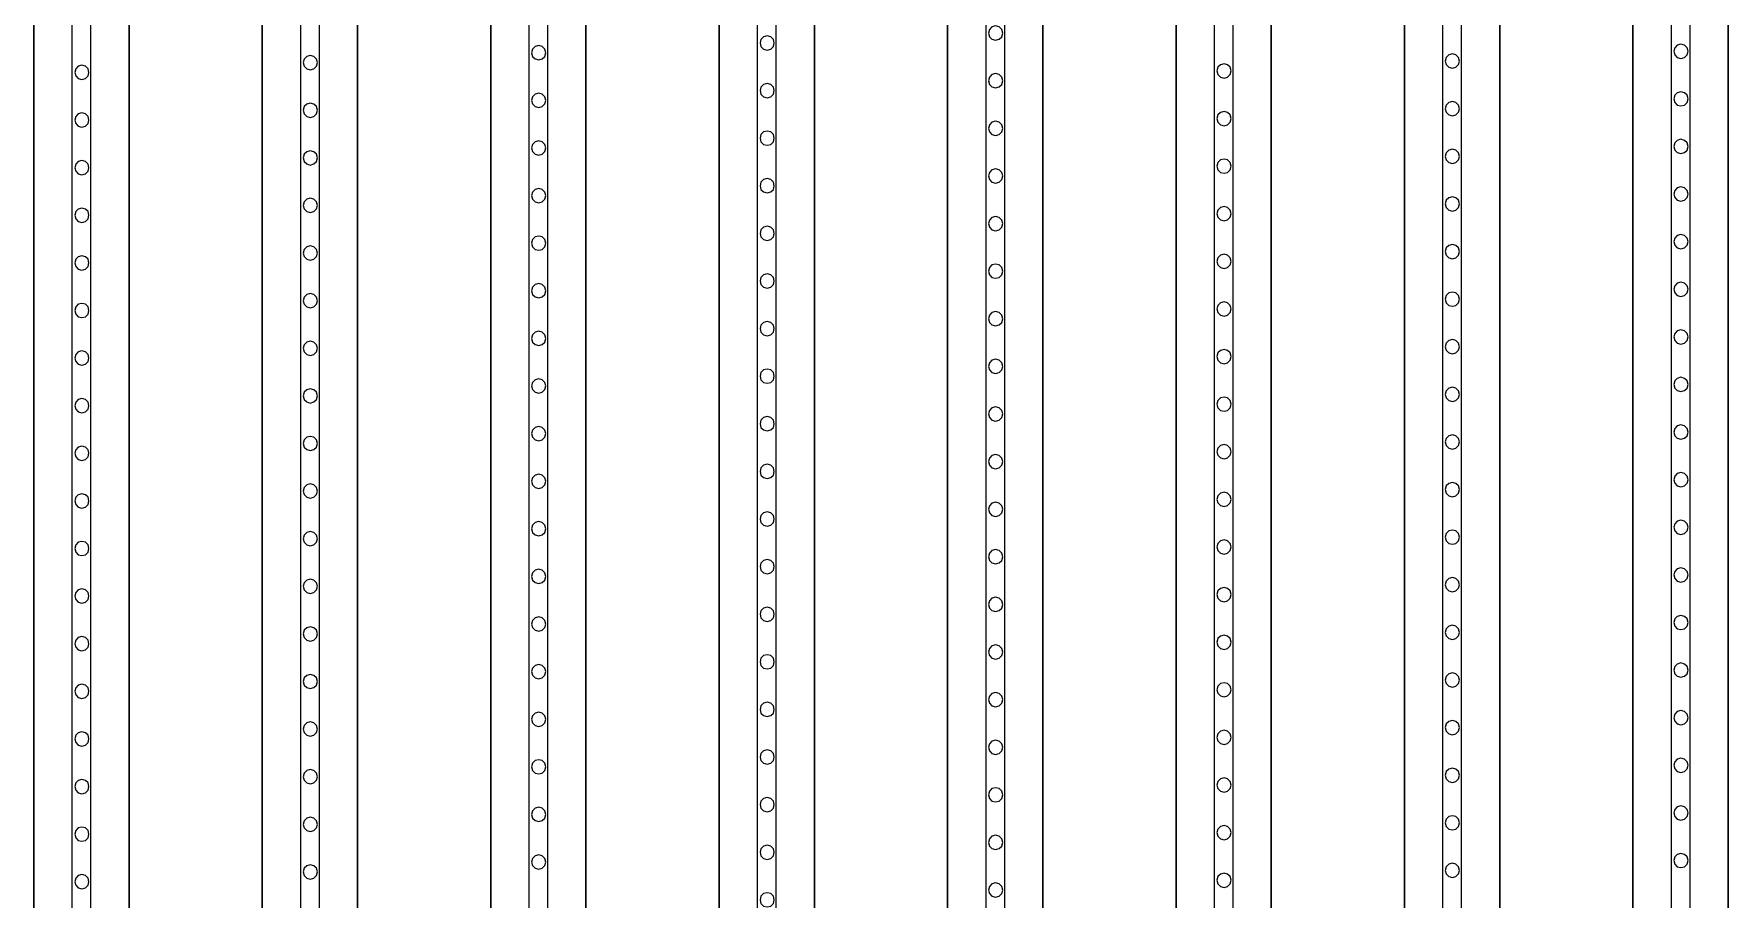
# Model space of a CAD drawing. Header units: metres. Extents: x -1550 to 1550, y -904 to 26100.
# Drawn here: x -382 to -204, y 6185.7 to 6276.5 of the extents above; entities that cross this region are included whole.
import ezdxf

# ---------------------------------------------------------------- set-up
doc = ezdxf.new("R2010")
doc.units = ezdxf.units.M
for name, color, linetype in [('Metal', 4, 'CONTINUOUS'), ('pattern_ionp', 7, 'CONTINUOUS'), ('Polyimide', 3, 'CONTINUOUS'), ('Polyimide_Negative', 5, 'CONTINUOUS')]:
    doc.layers.add(name, color=color, linetype=linetype)

msp = doc.modelspace()

# ---------------------------------------------------------------- linework, layer by layer
at = {"layer": 'Metal'}
for points in [[(-376, 3691.04), (-376, 11993.5), (-378, 11993.5), (-378, 11993.5), (-378, 3691.04)], [(-352, 3437.07), (-352, 11993.5), (-354, 11993.5), (-354, 11993.5), (-354, 3437.07)], [(-328, 3183.1), (-328, 11993.5), (-330, 11993.5), (-330, 11993.5), (-330, 3183.1)], [(-304, 2929.13), (-304, 11993.5), (-306, 11993.5), (-306, 11993.5), (-306, 2929.13)], [(-280, 2675.17), (-280, 11993.5), (-282, 11993.5), (-282, 11993.5), (-282, 2675.17)], [(-256, 2421.2), (-256, 11993.5), (-258, 11993.5), (-258, 11993.5), (-258, 2421.2)], [(-232, 2167.23), (-232, 11993.5), (-234, 11993.5), (-234, 11993.5), (-234, 2167.23)], [(-208, 1913.26), (-208, 11993.5), (-210, 11993.5), (-210, 11993.5), (-210, 1913.26)]]:
    msp.add_lwpolyline(points, dxfattribs=at)
at = {"layer": 'pattern_ionp'}
for points in [[(-304.21, 6275.58), (-304.31, 6275.95), (-304.59, 6276.23), (-304.96, 6276.33), (-305.34, 6276.23), (-305.61, 6275.95), (-305.71, 6275.58), (-305.61, 6275.2), (-305.34, 6274.93), (-304.96, 6274.83), (-304.59, 6274.93), (-304.31, 6275.2), (-304.21, 6275.58)], [(-280.21, 6276.61), (-280.31, 6276.98), (-280.59, 6277.26), (-280.96, 6277.36), (-281.34, 6277.26), (-281.61, 6276.98), (-281.71, 6276.61), (-281.61, 6276.23), (-281.34, 6275.96), (-280.96, 6275.86), (-280.59, 6275.96), (-280.31, 6276.23), (-280.21, 6276.61)], [(-328.21, 6274.55), (-328.31, 6274.92), (-328.59, 6275.2), (-328.96, 6275.3), (-329.34, 6275.2), (-329.61, 6274.92), (-329.71, 6274.55), (-329.61, 6274.17), (-329.34, 6273.9), (-328.96, 6273.8), (-328.59, 6273.9), (-328.31, 6274.17), (-328.21, 6274.55)], [(-208.21, 6274.71), (-208.31, 6275.08), (-208.59, 6275.35), (-208.96, 6275.46), (-209.34, 6275.35), (-209.61, 6275.08), (-209.71, 6274.71), (-209.61, 6274.33), (-209.34, 6274.06), (-208.96, 6273.96), (-208.59, 6274.06), (-208.31, 6274.33), (-208.21, 6274.71)], [(-376.21, 6272.48), (-376.31, 6272.86), (-376.59, 6273.13), (-376.96, 6273.23), (-377.34, 6273.13), (-377.61, 6272.86), (-377.71, 6272.48), (-377.61, 6272.11), (-377.34, 6271.83), (-376.96, 6271.73), (-376.59, 6271.83), (-376.31, 6272.11), (-376.21, 6272.48)], [(-352.21, 6273.51), (-352.31, 6273.89), (-352.59, 6274.16), (-352.96, 6274.26), (-353.34, 6274.16), (-353.61, 6273.89), (-353.71, 6273.51), (-353.61, 6273.14), (-353.34, 6272.87), (-352.96, 6272.76), (-352.59, 6272.87), (-352.31, 6273.14), (-352.21, 6273.51)], [(-256.21, 6272.64), (-256.31, 6273.02), (-256.59, 6273.29), (-256.96, 6273.39), (-257.34, 6273.29), (-257.61, 6273.02), (-257.71, 6272.64), (-257.61, 6272.27), (-257.34, 6271.99), (-256.96, 6271.89), (-256.59, 6271.99), (-256.31, 6272.27), (-256.21, 6272.64)], [(-232.21, 6273.67), (-232.31, 6274.05), (-232.59, 6274.32), (-232.96, 6274.42), (-233.34, 6274.32), (-233.61, 6274.05), (-233.71, 6273.67), (-233.61, 6273.3), (-233.34, 6273.02), (-232.96, 6272.92), (-232.59, 6273.02), (-232.31, 6273.3), (-232.21, 6273.67)], [(-304.21, 6270.58), (-304.31, 6270.95), (-304.59, 6271.23), (-304.96, 6271.33), (-305.34, 6271.23), (-305.61, 6270.95), (-305.71, 6270.58), (-305.61, 6270.2), (-305.34, 6269.93), (-304.96, 6269.83), (-304.59, 6269.93), (-304.31, 6270.2), (-304.21, 6270.58)], [(-280.21, 6271.61), (-280.31, 6271.98), (-280.59, 6272.26), (-280.96, 6272.36), (-281.34, 6272.26), (-281.61, 6271.98), (-281.71, 6271.61), (-281.61, 6271.23), (-281.34, 6270.96), (-280.96, 6270.86), (-280.59, 6270.96), (-280.31, 6271.23), (-280.21, 6271.61)], [(-352.21, 6268.51), (-352.31, 6268.89), (-352.59, 6269.16), (-352.96, 6269.26), (-353.34, 6269.16), (-353.61, 6268.89), (-353.71, 6268.51), (-353.61, 6268.14), (-353.34, 6267.87), (-352.96, 6267.76), (-352.59, 6267.87), (-352.31, 6268.14), (-352.21, 6268.51)], [(-328.21, 6269.55), (-328.31, 6269.92), (-328.59, 6270.2), (-328.96, 6270.3), (-329.34, 6270.2), (-329.61, 6269.92), (-329.71, 6269.55), (-329.61, 6269.17), (-329.34, 6268.9), (-328.96, 6268.8), (-328.59, 6268.9), (-328.31, 6269.17), (-328.21, 6269.55)], [(-232.21, 6268.67), (-232.31, 6269.05), (-232.59, 6269.32), (-232.96, 6269.42), (-233.34, 6269.32), (-233.61, 6269.05), (-233.71, 6268.67), (-233.61, 6268.3), (-233.34, 6268.02), (-232.96, 6267.92), (-232.59, 6268.02), (-232.31, 6268.3), (-232.21, 6268.67)], [(-208.21, 6269.71), (-208.31, 6270.08), (-208.59, 6270.35), (-208.96, 6270.46), (-209.34, 6270.35), (-209.61, 6270.08), (-209.71, 6269.71), (-209.61, 6269.33), (-209.34, 6269.06), (-208.96, 6268.96), (-208.59, 6269.06), (-208.31, 6269.33), (-208.21, 6269.71)], [(-376.21, 6267.48), (-376.31, 6267.86), (-376.59, 6268.13), (-376.96, 6268.23), (-377.34, 6268.13), (-377.61, 6267.86), (-377.71, 6267.48), (-377.61, 6267.11), (-377.34, 6266.83), (-376.96, 6266.73), (-376.59, 6266.83), (-376.31, 6267.11), (-376.21, 6267.48)], [(-256.21, 6267.64), (-256.31, 6268.02), (-256.59, 6268.29), (-256.96, 6268.39), (-257.34, 6268.29), (-257.61, 6268.02), (-257.71, 6267.64), (-257.61, 6267.27), (-257.34, 6266.99), (-256.96, 6266.89), (-256.59, 6266.99), (-256.31, 6267.27), (-256.21, 6267.64)], [(-304.21, 6265.58), (-304.31, 6265.95), (-304.59, 6266.23), (-304.96, 6266.33), (-305.34, 6266.23), (-305.61, 6265.95), (-305.71, 6265.58), (-305.61, 6265.2), (-305.34, 6264.93), (-304.96, 6264.83), (-304.59, 6264.93), (-304.31, 6265.2), (-304.21, 6265.58)], [(-280.21, 6266.61), (-280.31, 6266.98), (-280.59, 6267.26), (-280.96, 6267.36), (-281.34, 6267.26), (-281.61, 6266.98), (-281.71, 6266.61), (-281.61, 6266.23), (-281.34, 6265.96), (-280.96, 6265.86), (-280.59, 6265.96), (-280.31, 6266.23), (-280.21, 6266.61)], [(-352.21, 6263.51), (-352.31, 6263.89), (-352.59, 6264.16), (-352.96, 6264.26), (-353.34, 6264.16), (-353.61, 6263.89), (-353.71, 6263.51), (-353.61, 6263.14), (-353.34, 6262.87), (-352.96, 6262.76), (-352.59, 6262.87), (-352.31, 6263.14), (-352.21, 6263.51)], [(-328.21, 6264.55), (-328.31, 6264.92), (-328.59, 6265.2), (-328.96, 6265.3), (-329.34, 6265.2), (-329.61, 6264.92), (-329.71, 6264.55), (-329.61, 6264.17), (-329.34, 6263.9), (-328.96, 6263.8), (-328.59, 6263.9), (-328.31, 6264.17), (-328.21, 6264.55)], [(-232.21, 6263.67), (-232.31, 6264.05), (-232.59, 6264.32), (-232.96, 6264.42), (-233.34, 6264.32), (-233.61, 6264.05), (-233.71, 6263.67), (-233.61, 6263.3), (-233.34, 6263.02), (-232.96, 6262.92), (-232.59, 6263.02), (-232.31, 6263.3), (-232.21, 6263.67)], [(-208.21, 6264.71), (-208.31, 6265.08), (-208.59, 6265.35), (-208.96, 6265.46), (-209.34, 6265.35), (-209.61, 6265.08), (-209.71, 6264.71), (-209.61, 6264.33), (-209.34, 6264.06), (-208.96, 6263.96), (-208.59, 6264.06), (-208.31, 6264.33), (-208.21, 6264.71)], [(-376.21, 6262.48), (-376.31, 6262.86), (-376.59, 6263.13), (-376.96, 6263.23), (-377.34, 6263.13), (-377.61, 6262.86), (-377.71, 6262.48), (-377.61, 6262.11), (-377.34, 6261.83), (-376.96, 6261.73), (-376.59, 6261.83), (-376.31, 6262.11), (-376.21, 6262.48)], [(-280.21, 6261.61), (-280.31, 6261.98), (-280.59, 6262.26), (-280.96, 6262.36), (-281.34, 6262.26), (-281.61, 6261.98), (-281.71, 6261.61), (-281.61, 6261.23), (-281.34, 6260.96), (-280.96, 6260.86), (-280.59, 6260.96), (-280.31, 6261.23), (-280.21, 6261.61)], [(-256.21, 6262.64), (-256.31, 6263.02), (-256.59, 6263.29), (-256.96, 6263.39), (-257.34, 6263.29), (-257.61, 6263.02), (-257.71, 6262.64), (-257.61, 6262.27), (-257.34, 6261.99), (-256.96, 6261.89), (-256.59, 6261.99), (-256.31, 6262.27), (-256.21, 6262.64)], [(-328.21, 6259.55), (-328.31, 6259.92), (-328.59, 6260.2), (-328.96, 6260.3), (-329.34, 6260.2), (-329.61, 6259.92), (-329.71, 6259.55), (-329.61, 6259.17), (-329.34, 6258.9), (-328.96, 6258.8), (-328.59, 6258.9), (-328.31, 6259.17), (-328.21, 6259.55)], [(-304.21, 6260.58), (-304.31, 6260.95), (-304.59, 6261.23), (-304.96, 6261.33), (-305.34, 6261.23), (-305.61, 6260.95), (-305.71, 6260.58), (-305.61, 6260.2), (-305.34, 6259.93), (-304.96, 6259.83), (-304.59, 6259.93), (-304.31, 6260.2), (-304.21, 6260.58)], [(-208.21, 6259.71), (-208.31, 6260.08), (-208.59, 6260.35), (-208.96, 6260.46), (-209.34, 6260.35), (-209.61, 6260.08), (-209.71, 6259.71), (-209.61, 6259.33), (-209.34, 6259.06), (-208.96, 6258.96), (-208.59, 6259.06), (-208.31, 6259.33), (-208.21, 6259.71)], [(-352.21, 6258.51), (-352.31, 6258.89), (-352.59, 6259.16), (-352.96, 6259.26), (-353.34, 6259.16), (-353.61, 6258.89), (-353.71, 6258.51), (-353.61, 6258.14), (-353.34, 6257.87), (-352.96, 6257.76), (-352.59, 6257.87), (-352.31, 6258.14), (-352.21, 6258.51)], [(-232.21, 6258.67), (-232.31, 6259.05), (-232.59, 6259.32), (-232.96, 6259.42), (-233.34, 6259.32), (-233.61, 6259.05), (-233.71, 6258.67), (-233.61, 6258.3), (-233.34, 6258.02), (-232.96, 6257.92), (-232.59, 6258.02), (-232.31, 6258.3), (-232.21, 6258.67)], [(-376.21, 6257.48), (-376.31, 6257.86), (-376.59, 6258.13), (-376.96, 6258.23), (-377.34, 6258.13), (-377.61, 6257.86), (-377.71, 6257.48), (-377.61, 6257.11), (-377.34, 6256.83), (-376.96, 6256.73), (-376.59, 6256.83), (-376.31, 6257.11), (-376.21, 6257.48)], [(-280.21, 6256.61), (-280.31, 6256.98), (-280.59, 6257.26), (-280.96, 6257.36), (-281.34, 6257.26), (-281.61, 6256.98), (-281.71, 6256.61), (-281.61, 6256.23), (-281.34, 6255.96), (-280.96, 6255.86), (-280.59, 6255.96), (-280.31, 6256.23), (-280.21, 6256.61)], [(-256.21, 6257.64), (-256.31, 6258.02), (-256.59, 6258.29), (-256.96, 6258.39), (-257.34, 6258.29), (-257.61, 6258.02), (-257.71, 6257.64), (-257.61, 6257.27), (-257.34, 6256.99), (-256.96, 6256.89), (-256.59, 6256.99), (-256.31, 6257.27), (-256.21, 6257.64)], [(-328.21, 6254.55), (-328.31, 6254.92), (-328.59, 6255.2), (-328.96, 6255.3), (-329.34, 6255.2), (-329.61, 6254.92), (-329.71, 6254.55), (-329.61, 6254.17), (-329.34, 6253.9), (-328.96, 6253.8), (-328.59, 6253.9), (-328.31, 6254.17), (-328.21, 6254.55)], [(-304.21, 6255.58), (-304.31, 6255.95), (-304.59, 6256.23), (-304.96, 6256.33), (-305.34, 6256.23), (-305.61, 6255.95), (-305.71, 6255.58), (-305.61, 6255.2), (-305.34, 6254.93), (-304.96, 6254.83), (-304.59, 6254.93), (-304.31, 6255.2), (-304.21, 6255.58)], [(-208.21, 6254.71), (-208.31, 6255.08), (-208.59, 6255.35), (-208.96, 6255.46), (-209.34, 6255.35), (-209.61, 6255.08), (-209.71, 6254.71), (-209.61, 6254.33), (-209.34, 6254.06), (-208.96, 6253.96), (-208.59, 6254.06), (-208.31, 6254.33), (-208.21, 6254.71)], [(-376.21, 6252.48), (-376.31, 6252.86), (-376.59, 6253.13), (-376.96, 6253.23), (-377.34, 6253.13), (-377.61, 6252.86), (-377.71, 6252.48), (-377.61, 6252.11), (-377.34, 6251.83), (-376.96, 6251.73), (-376.59, 6251.83), (-376.31, 6252.11), (-376.21, 6252.48)], [(-352.21, 6253.51), (-352.31, 6253.89), (-352.59, 6254.16), (-352.96, 6254.26), (-353.34, 6254.16), (-353.61, 6253.89), (-353.71, 6253.51), (-353.61, 6253.14), (-353.34, 6252.87), (-352.96, 6252.76), (-352.59, 6252.87), (-352.31, 6253.14), (-352.21, 6253.51)], [(-256.21, 6252.64), (-256.31, 6253.02), (-256.59, 6253.29), (-256.96, 6253.39), (-257.34, 6253.29), (-257.61, 6253.02), (-257.71, 6252.64), (-257.61, 6252.27), (-257.34, 6251.99), (-256.96, 6251.89), (-256.59, 6251.99), (-256.31, 6252.27), (-256.21, 6252.64)], [(-232.21, 6253.67), (-232.31, 6254.05), (-232.59, 6254.32), (-232.96, 6254.42), (-233.34, 6254.32), (-233.61, 6254.05), (-233.71, 6253.67), (-233.61, 6253.3), (-233.34, 6253.02), (-232.96, 6252.92), (-232.59, 6253.02), (-232.31, 6253.3), (-232.21, 6253.67)], [(-280.21, 6251.61), (-280.31, 6251.98), (-280.59, 6252.26), (-280.96, 6252.36), (-281.34, 6252.26), (-281.61, 6251.98), (-281.71, 6251.61), (-281.61, 6251.23), (-281.34, 6250.96), (-280.96, 6250.86), (-280.59, 6250.96), (-280.31, 6251.23), (-280.21, 6251.61)], [(-328.21, 6249.55), (-328.31, 6249.92), (-328.59, 6250.2), (-328.96, 6250.3), (-329.34, 6250.2), (-329.61, 6249.92), (-329.71, 6249.55), (-329.61, 6249.17), (-329.34, 6248.9), (-328.96, 6248.8), (-328.59, 6248.9), (-328.31, 6249.17), (-328.21, 6249.55)], [(-304.21, 6250.58), (-304.31, 6250.95), (-304.59, 6251.23), (-304.96, 6251.33), (-305.34, 6251.23), (-305.61, 6250.95), (-305.71, 6250.58), (-305.61, 6250.2), (-305.34, 6249.93), (-304.96, 6249.83), (-304.59, 6249.93), (-304.31, 6250.2), (-304.21, 6250.58)], [(-208.21, 6249.71), (-208.31, 6250.08), (-208.59, 6250.35), (-208.96, 6250.46), (-209.34, 6250.35), (-209.61, 6250.08), (-209.71, 6249.71), (-209.61, 6249.33), (-209.34, 6249.06), (-208.96, 6248.96), (-208.59, 6249.06), (-208.31, 6249.33), (-208.21, 6249.71)], [(-376.21, 6247.48), (-376.31, 6247.86), (-376.59, 6248.13), (-376.96, 6248.23), (-377.34, 6248.13), (-377.61, 6247.86), (-377.71, 6247.48), (-377.61, 6247.11), (-377.34, 6246.83), (-376.96, 6246.73), (-376.59, 6246.83), (-376.31, 6247.11), (-376.21, 6247.48)], [(-352.21, 6248.51), (-352.31, 6248.89), (-352.59, 6249.16), (-352.96, 6249.26), (-353.34, 6249.16), (-353.61, 6248.89), (-353.71, 6248.51), (-353.61, 6248.14), (-353.34, 6247.87), (-352.96, 6247.76), (-352.59, 6247.87), (-352.31, 6248.14), (-352.21, 6248.51)], [(-256.21, 6247.64), (-256.31, 6248.02), (-256.59, 6248.29), (-256.96, 6248.39), (-257.34, 6248.29), (-257.61, 6248.02), (-257.71, 6247.64), (-257.61, 6247.27), (-257.34, 6246.99), (-256.96, 6246.89), (-256.59, 6246.99), (-256.31, 6247.27), (-256.21, 6247.64)], [(-232.21, 6248.67), (-232.31, 6249.05), (-232.59, 6249.32), (-232.96, 6249.42), (-233.34, 6249.32), (-233.61, 6249.05), (-233.71, 6248.67), (-233.61, 6248.3), (-233.34, 6248.02), (-232.96, 6247.92), (-232.59, 6248.02), (-232.31, 6248.3), (-232.21, 6248.67)], [(-304.21, 6245.58), (-304.31, 6245.95), (-304.59, 6246.23), (-304.96, 6246.33), (-305.34, 6246.23), (-305.61, 6245.95), (-305.71, 6245.58), (-305.61, 6245.2), (-305.34, 6244.93), (-304.96, 6244.83), (-304.59, 6244.93), (-304.31, 6245.2), (-304.21, 6245.58)], [(-280.21, 6246.61), (-280.31, 6246.98), (-280.59, 6247.26), (-280.96, 6247.36), (-281.34, 6247.26), (-281.61, 6246.98), (-281.71, 6246.61), (-281.61, 6246.23), (-281.34, 6245.96), (-280.96, 6245.86), (-280.59, 6245.96), (-280.31, 6246.23), (-280.21, 6246.61)], [(-352.21, 6243.51), (-352.31, 6243.89), (-352.59, 6244.16), (-352.96, 6244.26), (-353.34, 6244.16), (-353.61, 6243.89), (-353.71, 6243.51), (-353.61, 6243.14), (-353.34, 6242.87), (-352.96, 6242.76), (-352.59, 6242.87), (-352.31, 6243.14), (-352.21, 6243.51)], [(-328.21, 6244.55), (-328.31, 6244.92), (-328.59, 6245.2), (-328.96, 6245.3), (-329.34, 6245.2), (-329.61, 6244.92), (-329.71, 6244.55), (-329.61, 6244.17), (-329.34, 6243.9), (-328.96, 6243.8), (-328.59, 6243.9), (-328.31, 6244.17), (-328.21, 6244.55)], [(-232.21, 6243.67), (-232.31, 6244.05), (-232.59, 6244.32), (-232.96, 6244.42), (-233.34, 6244.32), (-233.61, 6244.05), (-233.71, 6243.67), (-233.61, 6243.3), (-233.34, 6243.02), (-232.96, 6242.92), (-232.59, 6243.02), (-232.31, 6243.3), (-232.21, 6243.67)], [(-208.21, 6244.71), (-208.31, 6245.08), (-208.59, 6245.35), (-208.96, 6245.46), (-209.34, 6245.35), (-209.61, 6245.08), (-209.71, 6244.71), (-209.61, 6244.33), (-209.34, 6244.06), (-208.96, 6243.96), (-208.59, 6244.06), (-208.31, 6244.33), (-208.21, 6244.71)], [(-376.21, 6242.48), (-376.31, 6242.86), (-376.59, 6243.13), (-376.96, 6243.23), (-377.34, 6243.13), (-377.61, 6242.86), (-377.71, 6242.48), (-377.61, 6242.11), (-377.34, 6241.83), (-376.96, 6241.73), (-376.59, 6241.83), (-376.31, 6242.11), (-376.21, 6242.48)], [(-256.21, 6242.64), (-256.31, 6243.02), (-256.59, 6243.29), (-256.96, 6243.39), (-257.34, 6243.29), (-257.61, 6243.02), (-257.71, 6242.64), (-257.61, 6242.27), (-257.34, 6241.99), (-256.96, 6241.89), (-256.59, 6241.99), (-256.31, 6242.27), (-256.21, 6242.64)], [(-304.21, 6240.58), (-304.31, 6240.95), (-304.59, 6241.23), (-304.96, 6241.33), (-305.34, 6241.23), (-305.61, 6240.95), (-305.71, 6240.58), (-305.61, 6240.2), (-305.34, 6239.93), (-304.96, 6239.83), (-304.59, 6239.93), (-304.31, 6240.2), (-304.21, 6240.58)], [(-280.21, 6241.61), (-280.31, 6241.98), (-280.59, 6242.26), (-280.96, 6242.36), (-281.34, 6242.26), (-281.61, 6241.98), (-281.71, 6241.61), (-281.61, 6241.23), (-281.34, 6240.96), (-280.96, 6240.86), (-280.59, 6240.96), (-280.31, 6241.23), (-280.21, 6241.61)], [(-352.21, 6238.51), (-352.31, 6238.89), (-352.59, 6239.16), (-352.96, 6239.26), (-353.34, 6239.16), (-353.61, 6238.89), (-353.71, 6238.51), (-353.61, 6238.14), (-353.34, 6237.87), (-352.96, 6237.76), (-352.59, 6237.87), (-352.31, 6238.14), (-352.21, 6238.51)], [(-328.21, 6239.55), (-328.31, 6239.92), (-328.59, 6240.2), (-328.96, 6240.3), (-329.34, 6240.2), (-329.61, 6239.92), (-329.71, 6239.55), (-329.61, 6239.17), (-329.34, 6238.9), (-328.96, 6238.8), (-328.59, 6238.9), (-328.31, 6239.17), (-328.21, 6239.55)], [(-232.21, 6238.67), (-232.31, 6239.05), (-232.59, 6239.32), (-232.96, 6239.42), (-233.34, 6239.32), (-233.61, 6239.05), (-233.71, 6238.67), (-233.61, 6238.3), (-233.34, 6238.02), (-232.96, 6237.92), (-232.59, 6238.02), (-232.31, 6238.3), (-232.21, 6238.67)], [(-208.21, 6239.71), (-208.31, 6240.08), (-208.59, 6240.35), (-208.96, 6240.46), (-209.34, 6240.35), (-209.61, 6240.08), (-209.71, 6239.71), (-209.61, 6239.33), (-209.34, 6239.06), (-208.96, 6238.96), (-208.59, 6239.06), (-208.31, 6239.33), (-208.21, 6239.71)], [(-376.21, 6237.48), (-376.31, 6237.86), (-376.59, 6238.13), (-376.96, 6238.23), (-377.34, 6238.13), (-377.61, 6237.86), (-377.71, 6237.48), (-377.61, 6237.11), (-377.34, 6236.83), (-376.96, 6236.73), (-376.59, 6236.83), (-376.31, 6237.11), (-376.21, 6237.48)], [(-280.21, 6236.61), (-280.31, 6236.98), (-280.59, 6237.26), (-280.96, 6237.36), (-281.34, 6237.26), (-281.61, 6236.98), (-281.71, 6236.61), (-281.61, 6236.23), (-281.34, 6235.96), (-280.96, 6235.86), (-280.59, 6235.96), (-280.31, 6236.23), (-280.21, 6236.61)], [(-256.21, 6237.64), (-256.31, 6238.02), (-256.59, 6238.29), (-256.96, 6238.39), (-257.34, 6238.29), (-257.61, 6238.02), (-257.71, 6237.64), (-257.61, 6237.27), (-257.34, 6236.99), (-256.96, 6236.89), (-256.59, 6236.99), (-256.31, 6237.27), (-256.21, 6237.64)], [(-304.21, 6235.58), (-304.31, 6235.95), (-304.59, 6236.23), (-304.96, 6236.33), (-305.34, 6236.23), (-305.61, 6235.95), (-305.71, 6235.58), (-305.61, 6235.2), (-305.34, 6234.93), (-304.96, 6234.83), (-304.59, 6234.93), (-304.31, 6235.2), (-304.21, 6235.58)], [(-208.21, 6234.71), (-208.31, 6235.08), (-208.59, 6235.35), (-208.96, 6235.46), (-209.34, 6235.35), (-209.61, 6235.08), (-209.71, 6234.71), (-209.61, 6234.33), (-209.34, 6234.06), (-208.96, 6233.96), (-208.59, 6234.06), (-208.31, 6234.33), (-208.21, 6234.71)], [(-352.21, 6233.51), (-352.31, 6233.89), (-352.59, 6234.16), (-352.96, 6234.26), (-353.34, 6234.16), (-353.61, 6233.89), (-353.71, 6233.51), (-353.61, 6233.14), (-353.34, 6232.87), (-352.96, 6232.76), (-352.59, 6232.87), (-352.31, 6233.14), (-352.21, 6233.51)], [(-328.21, 6234.55), (-328.31, 6234.92), (-328.59, 6235.2), (-328.96, 6235.3), (-329.34, 6235.2), (-329.61, 6234.92), (-329.71, 6234.55), (-329.61, 6234.17), (-329.34, 6233.9), (-328.96, 6233.8), (-328.59, 6233.9), (-328.31, 6234.17), (-328.21, 6234.55)], [(-232.21, 6233.67), (-232.31, 6234.05), (-232.59, 6234.32), (-232.96, 6234.42), (-233.34, 6234.32), (-233.61, 6234.05), (-233.71, 6233.67), (-233.61, 6233.3), (-233.34, 6233.02), (-232.96, 6232.92), (-232.59, 6233.02), (-232.31, 6233.3), (-232.21, 6233.67)], [(-376.21, 6232.48), (-376.31, 6232.86), (-376.59, 6233.13), (-376.96, 6233.23), (-377.34, 6233.13), (-377.61, 6232.86), (-377.71, 6232.48), (-377.61, 6232.11), (-377.34, 6231.83), (-376.96, 6231.73), (-376.59, 6231.83), (-376.31, 6232.11), (-376.21, 6232.48)], [(-280.21, 6231.61), (-280.31, 6231.98), (-280.59, 6232.26), (-280.96, 6232.36), (-281.34, 6232.26), (-281.61, 6231.98), (-281.71, 6231.61), (-281.61, 6231.23), (-281.34, 6230.96), (-280.96, 6230.86), (-280.59, 6230.96), (-280.31, 6231.23), (-280.21, 6231.61)], [(-256.21, 6232.64), (-256.31, 6233.02), (-256.59, 6233.29), (-256.96, 6233.39), (-257.34, 6233.29), (-257.61, 6233.02), (-257.71, 6232.64), (-257.61, 6232.27), (-257.34, 6231.99), (-256.96, 6231.89), (-256.59, 6231.99), (-256.31, 6232.27), (-256.21, 6232.64)], [(-328.21, 6229.55), (-328.31, 6229.92), (-328.59, 6230.2), (-328.96, 6230.3), (-329.34, 6230.2), (-329.61, 6229.92), (-329.71, 6229.55), (-329.61, 6229.17), (-329.34, 6228.9), (-328.96, 6228.8), (-328.59, 6228.9), (-328.31, 6229.17), (-328.21, 6229.55)], [(-304.21, 6230.58), (-304.31, 6230.95), (-304.59, 6231.23), (-304.96, 6231.33), (-305.34, 6231.23), (-305.61, 6230.95), (-305.71, 6230.58), (-305.61, 6230.2), (-305.34, 6229.93), (-304.96, 6229.83), (-304.59, 6229.93), (-304.31, 6230.2), (-304.21, 6230.58)], [(-208.21, 6229.71), (-208.31, 6230.08), (-208.59, 6230.35), (-208.96, 6230.46), (-209.34, 6230.35), (-209.61, 6230.08), (-209.71, 6229.71), (-209.61, 6229.33), (-209.34, 6229.06), (-208.96, 6228.96), (-208.59, 6229.06), (-208.31, 6229.33), (-208.21, 6229.71)], [(-376.21, 6227.48), (-376.31, 6227.86), (-376.59, 6228.13), (-376.96, 6228.23), (-377.34, 6228.13), (-377.61, 6227.86), (-377.71, 6227.48), (-377.61, 6227.11), (-377.34, 6226.83), (-376.96, 6226.73), (-376.59, 6226.83), (-376.31, 6227.11), (-376.21, 6227.48)], [(-352.21, 6228.51), (-352.31, 6228.89), (-352.59, 6229.16), (-352.96, 6229.26), (-353.34, 6229.16), (-353.61, 6228.89), (-353.71, 6228.51), (-353.61, 6228.14), (-353.34, 6227.87), (-352.96, 6227.76), (-352.59, 6227.87), (-352.31, 6228.14), (-352.21, 6228.51)], [(-256.21, 6227.64), (-256.31, 6228.02), (-256.59, 6228.29), (-256.96, 6228.39), (-257.34, 6228.29), (-257.61, 6228.02), (-257.71, 6227.64), (-257.61, 6227.27), (-257.34, 6226.99), (-256.96, 6226.89), (-256.59, 6226.99), (-256.31, 6227.27), (-256.21, 6227.64)], [(-232.21, 6228.67), (-232.31, 6229.05), (-232.59, 6229.32), (-232.96, 6229.42), (-233.34, 6229.32), (-233.61, 6229.05), (-233.71, 6228.67), (-233.61, 6228.3), (-233.34, 6228.02), (-232.96, 6227.92), (-232.59, 6228.02), (-232.31, 6228.3), (-232.21, 6228.67)], [(-280.21, 6226.61), (-280.31, 6226.98), (-280.59, 6227.26), (-280.96, 6227.36), (-281.34, 6227.26), (-281.61, 6226.98), (-281.71, 6226.61), (-281.61, 6226.23), (-281.34, 6225.96), (-280.96, 6225.86), (-280.59, 6225.96), (-280.31, 6226.23), (-280.21, 6226.61)], [(-328.21, 6224.55), (-328.31, 6224.92), (-328.59, 6225.2), (-328.96, 6225.3), (-329.34, 6225.2), (-329.61, 6224.92), (-329.71, 6224.55), (-329.61, 6224.17), (-329.34, 6223.9), (-328.96, 6223.8), (-328.59, 6223.9), (-328.31, 6224.17), (-328.21, 6224.55)], [(-304.21, 6225.58), (-304.31, 6225.95), (-304.59, 6226.23), (-304.96, 6226.33), (-305.34, 6226.23), (-305.61, 6225.95), (-305.71, 6225.58), (-305.61, 6225.2), (-305.34, 6224.93), (-304.96, 6224.83), (-304.59, 6224.93), (-304.31, 6225.2), (-304.21, 6225.58)], [(-208.21, 6224.71), (-208.31, 6225.08), (-208.59, 6225.35), (-208.96, 6225.46), (-209.34, 6225.35), (-209.61, 6225.08), (-209.71, 6224.71), (-209.61, 6224.33), (-209.34, 6224.06), (-208.96, 6223.96), (-208.59, 6224.06), (-208.31, 6224.33), (-208.21, 6224.71)], [(-376.21, 6222.48), (-376.31, 6222.86), (-376.59, 6223.13), (-376.96, 6223.23), (-377.34, 6223.13), (-377.61, 6222.86), (-377.71, 6222.48), (-377.61, 6222.11), (-377.34, 6221.83), (-376.96, 6221.73), (-376.59, 6221.83), (-376.31, 6222.11), (-376.21, 6222.48)], [(-352.21, 6223.51), (-352.31, 6223.89), (-352.59, 6224.16), (-352.96, 6224.26), (-353.34, 6224.16), (-353.61, 6223.89), (-353.71, 6223.51), (-353.61, 6223.14), (-353.34, 6222.87), (-352.96, 6222.76), (-352.59, 6222.87), (-352.31, 6223.14), (-352.21, 6223.51)], [(-256.21, 6222.64), (-256.31, 6223.02), (-256.59, 6223.29), (-256.96, 6223.39), (-257.34, 6223.29), (-257.61, 6223.02), (-257.71, 6222.64), (-257.61, 6222.27), (-257.34, 6221.99), (-256.96, 6221.89), (-256.59, 6221.99), (-256.31, 6222.27), (-256.21, 6222.64)], [(-232.21, 6223.67), (-232.31, 6224.05), (-232.59, 6224.32), (-232.96, 6224.42), (-233.34, 6224.32), (-233.61, 6224.05), (-233.71, 6223.67), (-233.61, 6223.3), (-233.34, 6223.02), (-232.96, 6222.92), (-232.59, 6223.02), (-232.31, 6223.3), (-232.21, 6223.67)], [(-304.21, 6220.58), (-304.31, 6220.95), (-304.59, 6221.23), (-304.96, 6221.33), (-305.34, 6221.23), (-305.61, 6220.95), (-305.71, 6220.58), (-305.61, 6220.2), (-305.34, 6219.93), (-304.96, 6219.83), (-304.59, 6219.93), (-304.31, 6220.2), (-304.21, 6220.58)], [(-280.21, 6221.61), (-280.31, 6221.98), (-280.59, 6222.26), (-280.96, 6222.36), (-281.34, 6222.26), (-281.61, 6221.98), (-281.71, 6221.61), (-281.61, 6221.23), (-281.34, 6220.96), (-280.96, 6220.86), (-280.59, 6220.96), (-280.31, 6221.23), (-280.21, 6221.61)], [(-328.21, 6219.55), (-328.31, 6219.92), (-328.59, 6220.2), (-328.96, 6220.3), (-329.34, 6220.2), (-329.61, 6219.92), (-329.71, 6219.55), (-329.61, 6219.17), (-329.34, 6218.9), (-328.96, 6218.8), (-328.59, 6218.9), (-328.31, 6219.17), (-328.21, 6219.55)], [(-232.21, 6218.67), (-232.31, 6219.05), (-232.59, 6219.32), (-232.96, 6219.42), (-233.34, 6219.32), (-233.61, 6219.05), (-233.71, 6218.67), (-233.61, 6218.3), (-233.34, 6218.02), (-232.96, 6217.92), (-232.59, 6218.02), (-232.31, 6218.3), (-232.21, 6218.67)], [(-208.21, 6219.71), (-208.31, 6220.08), (-208.59, 6220.35), (-208.96, 6220.46), (-209.34, 6220.35), (-209.61, 6220.08), (-209.71, 6219.71), (-209.61, 6219.33), (-209.34, 6219.06), (-208.96, 6218.96), (-208.59, 6219.06), (-208.31, 6219.33), (-208.21, 6219.71)], [(-376.21, 6217.48), (-376.31, 6217.86), (-376.59, 6218.13), (-376.96, 6218.23), (-377.34, 6218.13), (-377.61, 6217.86), (-377.71, 6217.48), (-377.61, 6217.11), (-377.34, 6216.83), (-376.96, 6216.73), (-376.59, 6216.83), (-376.31, 6217.11), (-376.21, 6217.48)], [(-352.21, 6218.51), (-352.31, 6218.89), (-352.59, 6219.16), (-352.96, 6219.26), (-353.34, 6219.16), (-353.61, 6218.89), (-353.71, 6218.51), (-353.61, 6218.14), (-353.34, 6217.87), (-352.96, 6217.76), (-352.59, 6217.87), (-352.31, 6218.14), (-352.21, 6218.51)], [(-256.21, 6217.64), (-256.31, 6218.02), (-256.59, 6218.29), (-256.96, 6218.39), (-257.34, 6218.29), (-257.61, 6218.02), (-257.71, 6217.64), (-257.61, 6217.27), (-257.34, 6216.99), (-256.96, 6216.89), (-256.59, 6216.99), (-256.31, 6217.27), (-256.21, 6217.64)], [(-304.21, 6215.58), (-304.31, 6215.95), (-304.59, 6216.23), (-304.96, 6216.33), (-305.34, 6216.23), (-305.61, 6215.95), (-305.71, 6215.58), (-305.61, 6215.2), (-305.34, 6214.93), (-304.96, 6214.83), (-304.59, 6214.93), (-304.31, 6215.2), (-304.21, 6215.58)], [(-280.21, 6216.61), (-280.31, 6216.98), (-280.59, 6217.26), (-280.96, 6217.36), (-281.34, 6217.26), (-281.61, 6216.98), (-281.71, 6216.61), (-281.61, 6216.23), (-281.34, 6215.96), (-280.96, 6215.86), (-280.59, 6215.96), (-280.31, 6216.23), (-280.21, 6216.61)], [(-352.21, 6213.51), (-352.31, 6213.89), (-352.59, 6214.16), (-352.96, 6214.26), (-353.34, 6214.16), (-353.61, 6213.89), (-353.71, 6213.51), (-353.61, 6213.14), (-353.34, 6212.87), (-352.96, 6212.76), (-352.59, 6212.87), (-352.31, 6213.14), (-352.21, 6213.51)], [(-328.21, 6214.55), (-328.31, 6214.92), (-328.59, 6215.2), (-328.96, 6215.3), (-329.34, 6215.2), (-329.61, 6214.92), (-329.71, 6214.55), (-329.61, 6214.17), (-329.34, 6213.9), (-328.96, 6213.8), (-328.59, 6213.9), (-328.31, 6214.17), (-328.21, 6214.55)], [(-232.21, 6213.67), (-232.31, 6214.05), (-232.59, 6214.32), (-232.96, 6214.42), (-233.34, 6214.32), (-233.61, 6214.05), (-233.71, 6213.67), (-233.61, 6213.3), (-233.34, 6213.02), (-232.96, 6212.92), (-232.59, 6213.02), (-232.31, 6213.3), (-232.21, 6213.67)], [(-208.21, 6214.71), (-208.31, 6215.08), (-208.59, 6215.35), (-208.96, 6215.46), (-209.34, 6215.35), (-209.61, 6215.08), (-209.71, 6214.71), (-209.61, 6214.33), (-209.34, 6214.06), (-208.96, 6213.96), (-208.59, 6214.06), (-208.31, 6214.33), (-208.21, 6214.71)], [(-376.21, 6212.48), (-376.31, 6212.86), (-376.59, 6213.13), (-376.96, 6213.23), (-377.34, 6213.13), (-377.61, 6212.86), (-377.71, 6212.48), (-377.61, 6212.11), (-377.34, 6211.83), (-376.96, 6211.73), (-376.59, 6211.83), (-376.31, 6212.11), (-376.21, 6212.48)], [(-280.21, 6211.61), (-280.31, 6211.98), (-280.59, 6212.26), (-280.96, 6212.36), (-281.34, 6212.26), (-281.61, 6211.98), (-281.71, 6211.61), (-281.61, 6211.23), (-281.34, 6210.96), (-280.96, 6210.86), (-280.59, 6210.96), (-280.31, 6211.23), (-280.21, 6211.61)], [(-256.21, 6212.64), (-256.31, 6213.02), (-256.59, 6213.29), (-256.96, 6213.39), (-257.34, 6213.29), (-257.61, 6213.02), (-257.71, 6212.64), (-257.61, 6212.27), (-257.34, 6211.99), (-256.96, 6211.89), (-256.59, 6211.99), (-256.31, 6212.27), (-256.21, 6212.64)], [(-304.21, 6210.58), (-304.31, 6210.95), (-304.59, 6211.23), (-304.96, 6211.33), (-305.34, 6211.23), (-305.61, 6210.95), (-305.71, 6210.58), (-305.61, 6210.2), (-305.34, 6209.93), (-304.96, 6209.83), (-304.59, 6209.93), (-304.31, 6210.2), (-304.21, 6210.58)], [(-208.21, 6209.71), (-208.31, 6210.08), (-208.59, 6210.35), (-208.96, 6210.46), (-209.34, 6210.35), (-209.61, 6210.08), (-209.71, 6209.71), (-209.61, 6209.33), (-209.34, 6209.06), (-208.96, 6208.96), (-208.59, 6209.06), (-208.31, 6209.33), (-208.21, 6209.71)], [(-352.21, 6208.51), (-352.31, 6208.89), (-352.59, 6209.16), (-352.96, 6209.26), (-353.34, 6209.16), (-353.61, 6208.89), (-353.71, 6208.51), (-353.61, 6208.14), (-353.34, 6207.87), (-352.96, 6207.76), (-352.59, 6207.87), (-352.31, 6208.14), (-352.21, 6208.51)], [(-328.21, 6209.55), (-328.31, 6209.92), (-328.59, 6210.2), (-328.96, 6210.3), (-329.34, 6210.2), (-329.61, 6209.92), (-329.71, 6209.55), (-329.61, 6209.17), (-329.34, 6208.9), (-328.96, 6208.8), (-328.59, 6208.9), (-328.31, 6209.17), (-328.21, 6209.55)], [(-232.21, 6208.67), (-232.31, 6209.05), (-232.59, 6209.32), (-232.96, 6209.42), (-233.34, 6209.32), (-233.61, 6209.05), (-233.71, 6208.67), (-233.61, 6208.3), (-233.34, 6208.02), (-232.96, 6207.92), (-232.59, 6208.02), (-232.31, 6208.3), (-232.21, 6208.67)], [(-376.21, 6207.48), (-376.31, 6207.86), (-376.59, 6208.13), (-376.96, 6208.23), (-377.34, 6208.13), (-377.61, 6207.86), (-377.71, 6207.48), (-377.61, 6207.11), (-377.34, 6206.83), (-376.96, 6206.73), (-376.59, 6206.83), (-376.31, 6207.11), (-376.21, 6207.48)], [(-280.21, 6206.61), (-280.31, 6206.98), (-280.59, 6207.26), (-280.96, 6207.36), (-281.34, 6207.26), (-281.61, 6206.98), (-281.71, 6206.61), (-281.61, 6206.23), (-281.34, 6205.96), (-280.96, 6205.86), (-280.59, 6205.96), (-280.31, 6206.23), (-280.21, 6206.61)], [(-256.21, 6207.64), (-256.31, 6208.02), (-256.59, 6208.29), (-256.96, 6208.39), (-257.34, 6208.29), (-257.61, 6208.02), (-257.71, 6207.64), (-257.61, 6207.27), (-257.34, 6206.99), (-256.96, 6206.89), (-256.59, 6206.99), (-256.31, 6207.27), (-256.21, 6207.64)], [(-328.21, 6204.55), (-328.31, 6204.92), (-328.59, 6205.2), (-328.96, 6205.3), (-329.34, 6205.2), (-329.61, 6204.92), (-329.71, 6204.55), (-329.61, 6204.17), (-329.34, 6203.9), (-328.96, 6203.8), (-328.59, 6203.9), (-328.31, 6204.17), (-328.21, 6204.55)], [(-304.21, 6205.58), (-304.31, 6205.95), (-304.59, 6206.23), (-304.96, 6206.33), (-305.34, 6206.23), (-305.61, 6205.95), (-305.71, 6205.58), (-305.61, 6205.2), (-305.34, 6204.93), (-304.96, 6204.83), (-304.59, 6204.93), (-304.31, 6205.2), (-304.21, 6205.58)], [(-208.21, 6204.71), (-208.31, 6205.08), (-208.59, 6205.35), (-208.96, 6205.46), (-209.34, 6205.35), (-209.61, 6205.08), (-209.71, 6204.71), (-209.61, 6204.33), (-209.34, 6204.06), (-208.96, 6203.96), (-208.59, 6204.06), (-208.31, 6204.33), (-208.21, 6204.71)], [(-352.21, 6203.51), (-352.31, 6203.89), (-352.59, 6204.16), (-352.96, 6204.26), (-353.34, 6204.16), (-353.61, 6203.89), (-353.71, 6203.51), (-353.61, 6203.14), (-353.34, 6202.87), (-352.96, 6202.76), (-352.59, 6202.87), (-352.31, 6203.14), (-352.21, 6203.51)], [(-256.21, 6202.64), (-256.31, 6203.02), (-256.59, 6203.29), (-256.96, 6203.39), (-257.34, 6203.29), (-257.61, 6203.02), (-257.71, 6202.64), (-257.61, 6202.27), (-257.34, 6201.99), (-256.96, 6201.89), (-256.59, 6201.99), (-256.31, 6202.27), (-256.21, 6202.64)], [(-232.21, 6203.67), (-232.31, 6204.05), (-232.59, 6204.32), (-232.96, 6204.42), (-233.34, 6204.32), (-233.61, 6204.05), (-233.71, 6203.67), (-233.61, 6203.3), (-233.34, 6203.02), (-232.96, 6202.92), (-232.59, 6203.02), (-232.31, 6203.3), (-232.21, 6203.67)], [(-376.21, 6202.48), (-376.31, 6202.86), (-376.59, 6203.13), (-376.96, 6203.23), (-377.34, 6203.13), (-377.61, 6202.86), (-377.71, 6202.48), (-377.61, 6202.11), (-377.34, 6201.83), (-376.96, 6201.73), (-376.59, 6201.83), (-376.31, 6202.11), (-376.21, 6202.48)], [(-280.21, 6201.61), (-280.31, 6201.98), (-280.59, 6202.26), (-280.96, 6202.36), (-281.34, 6202.26), (-281.61, 6201.98), (-281.71, 6201.61), (-281.61, 6201.23), (-281.34, 6200.96), (-280.96, 6200.86), (-280.59, 6200.96), (-280.31, 6201.23), (-280.21, 6201.61)], [(-328.21, 6199.55), (-328.31, 6199.92), (-328.59, 6200.2), (-328.96, 6200.3), (-329.34, 6200.2), (-329.61, 6199.92), (-329.71, 6199.55), (-329.61, 6199.17), (-329.34, 6198.9), (-328.96, 6198.8), (-328.59, 6198.9), (-328.31, 6199.17), (-328.21, 6199.55)], [(-304.21, 6200.58), (-304.31, 6200.95), (-304.59, 6201.23), (-304.96, 6201.33), (-305.34, 6201.23), (-305.61, 6200.95), (-305.71, 6200.58), (-305.61, 6200.2), (-305.34, 6199.93), (-304.96, 6199.83), (-304.59, 6199.93), (-304.31, 6200.2), (-304.21, 6200.58)], [(-208.21, 6199.71), (-208.31, 6200.08), (-208.59, 6200.35), (-208.96, 6200.46), (-209.34, 6200.35), (-209.61, 6200.08), (-209.71, 6199.71), (-209.61, 6199.33), (-209.34, 6199.06), (-208.96, 6198.96), (-208.59, 6199.06), (-208.31, 6199.33), (-208.21, 6199.71)], [(-376.21, 6197.48), (-376.31, 6197.86), (-376.59, 6198.13), (-376.96, 6198.23), (-377.34, 6198.13), (-377.61, 6197.86), (-377.71, 6197.48), (-377.61, 6197.11), (-377.34, 6196.83), (-376.96, 6196.73), (-376.59, 6196.83), (-376.31, 6197.11), (-376.21, 6197.48)], [(-352.21, 6198.51), (-352.31, 6198.89), (-352.59, 6199.16), (-352.96, 6199.26), (-353.34, 6199.16), (-353.61, 6198.89), (-353.71, 6198.51), (-353.61, 6198.14), (-353.34, 6197.87), (-352.96, 6197.76), (-352.59, 6197.87), (-352.31, 6198.14), (-352.21, 6198.51)], [(-256.21, 6197.64), (-256.31, 6198.02), (-256.59, 6198.29), (-256.96, 6198.39), (-257.34, 6198.29), (-257.61, 6198.02), (-257.71, 6197.64), (-257.61, 6197.27), (-257.34, 6196.99), (-256.96, 6196.89), (-256.59, 6196.99), (-256.31, 6197.27), (-256.21, 6197.64)], [(-232.21, 6198.67), (-232.31, 6199.05), (-232.59, 6199.32), (-232.96, 6199.42), (-233.34, 6199.32), (-233.61, 6199.05), (-233.71, 6198.67), (-233.61, 6198.3), (-233.34, 6198.02), (-232.96, 6197.92), (-232.59, 6198.02), (-232.31, 6198.3), (-232.21, 6198.67)], [(-304.21, 6195.58), (-304.31, 6195.95), (-304.59, 6196.23), (-304.96, 6196.33), (-305.34, 6196.23), (-305.61, 6195.95), (-305.71, 6195.58), (-305.61, 6195.2), (-305.34, 6194.93), (-304.96, 6194.83), (-304.59, 6194.93), (-304.31, 6195.2), (-304.21, 6195.58)], [(-280.21, 6196.61), (-280.31, 6196.98), (-280.59, 6197.26), (-280.96, 6197.36), (-281.34, 6197.26), (-281.61, 6196.98), (-281.71, 6196.61), (-281.61, 6196.23), (-281.34, 6195.96), (-280.96, 6195.86), (-280.59, 6195.96), (-280.31, 6196.23), (-280.21, 6196.61)], [(-328.21, 6194.55), (-328.31, 6194.92), (-328.59, 6195.2), (-328.96, 6195.3), (-329.34, 6195.2), (-329.61, 6194.92), (-329.71, 6194.55), (-329.61, 6194.17), (-329.34, 6193.9), (-328.96, 6193.8), (-328.59, 6193.9), (-328.31, 6194.17), (-328.21, 6194.55)], [(-232.21, 6193.67), (-232.31, 6194.05), (-232.59, 6194.32), (-232.96, 6194.42), (-233.34, 6194.32), (-233.61, 6194.05), (-233.71, 6193.67), (-233.61, 6193.3), (-233.34, 6193.02), (-232.96, 6192.92), (-232.59, 6193.02), (-232.31, 6193.3), (-232.21, 6193.67)], [(-208.21, 6194.71), (-208.31, 6195.08), (-208.59, 6195.35), (-208.96, 6195.46), (-209.34, 6195.35), (-209.61, 6195.08), (-209.71, 6194.71), (-209.61, 6194.33), (-209.34, 6194.06), (-208.96, 6193.96), (-208.59, 6194.06), (-208.31, 6194.33), (-208.21, 6194.71)], [(-376.21, 6192.48), (-376.31, 6192.86), (-376.59, 6193.13), (-376.96, 6193.23), (-377.34, 6193.13), (-377.61, 6192.86), (-377.71, 6192.48), (-377.61, 6192.11), (-377.34, 6191.83), (-376.96, 6191.73), (-376.59, 6191.83), (-376.31, 6192.11), (-376.21, 6192.48)], [(-352.21, 6193.51), (-352.31, 6193.89), (-352.59, 6194.16), (-352.96, 6194.26), (-353.34, 6194.16), (-353.61, 6193.89), (-353.71, 6193.51), (-353.61, 6193.14), (-353.34, 6192.87), (-352.96, 6192.76), (-352.59, 6192.87), (-352.31, 6193.14), (-352.21, 6193.51)], [(-256.21, 6192.64), (-256.31, 6193.02), (-256.59, 6193.29), (-256.96, 6193.39), (-257.34, 6193.29), (-257.61, 6193.02), (-257.71, 6192.64), (-257.61, 6192.27), (-257.34, 6191.99), (-256.96, 6191.89), (-256.59, 6191.99), (-256.31, 6192.27), (-256.21, 6192.64)], [(-304.21, 6190.58), (-304.31, 6190.95), (-304.59, 6191.23), (-304.96, 6191.33), (-305.34, 6191.23), (-305.61, 6190.95), (-305.71, 6190.58), (-305.61, 6190.2), (-305.34, 6189.93), (-304.96, 6189.83), (-304.59, 6189.93), (-304.31, 6190.2), (-304.21, 6190.58)], [(-280.21, 6191.61), (-280.31, 6191.98), (-280.59, 6192.26), (-280.96, 6192.36), (-281.34, 6192.26), (-281.61, 6191.98), (-281.71, 6191.61), (-281.61, 6191.23), (-281.34, 6190.96), (-280.96, 6190.86), (-280.59, 6190.96), (-280.31, 6191.23), (-280.21, 6191.61)], [(-352.21, 6188.51), (-352.31, 6188.89), (-352.59, 6189.16), (-352.96, 6189.26), (-353.34, 6189.16), (-353.61, 6188.89), (-353.71, 6188.51), (-353.61, 6188.14), (-353.34, 6187.87), (-352.96, 6187.76), (-352.59, 6187.87), (-352.31, 6188.14), (-352.21, 6188.51)], [(-328.21, 6189.55), (-328.31, 6189.92), (-328.59, 6190.2), (-328.96, 6190.3), (-329.34, 6190.2), (-329.61, 6189.92), (-329.71, 6189.55), (-329.61, 6189.17), (-329.34, 6188.9), (-328.96, 6188.8), (-328.59, 6188.9), (-328.31, 6189.17), (-328.21, 6189.55)], [(-232.21, 6188.67), (-232.31, 6189.05), (-232.59, 6189.32), (-232.96, 6189.42), (-233.34, 6189.32), (-233.61, 6189.05), (-233.71, 6188.67), (-233.61, 6188.3), (-233.34, 6188.02), (-232.96, 6187.92), (-232.59, 6188.02), (-232.31, 6188.3), (-232.21, 6188.67)], [(-208.21, 6189.71), (-208.31, 6190.08), (-208.59, 6190.35), (-208.96, 6190.46), (-209.34, 6190.35), (-209.61, 6190.08), (-209.71, 6189.71), (-209.61, 6189.33), (-209.34, 6189.06), (-208.96, 6188.96), (-208.59, 6189.06), (-208.31, 6189.33), (-208.21, 6189.71)], [(-376.21, 6187.48), (-376.31, 6187.86), (-376.59, 6188.13), (-376.96, 6188.23), (-377.34, 6188.13), (-377.61, 6187.86), (-377.71, 6187.48), (-377.61, 6187.11), (-377.34, 6186.83), (-376.96, 6186.73), (-376.59, 6186.83), (-376.31, 6187.11), (-376.21, 6187.48)], [(-280.21, 6186.61), (-280.31, 6186.98), (-280.59, 6187.26), (-280.96, 6187.36), (-281.34, 6187.26), (-281.61, 6186.98), (-281.71, 6186.61), (-281.61, 6186.23), (-281.34, 6185.96), (-280.96, 6185.86), (-280.59, 6185.96), (-280.31, 6186.23), (-280.21, 6186.61)], [(-256.21, 6187.64), (-256.31, 6188.02), (-256.59, 6188.29), (-256.96, 6188.39), (-257.34, 6188.29), (-257.61, 6188.02), (-257.71, 6187.64), (-257.61, 6187.27), (-257.34, 6186.99), (-256.96, 6186.89), (-256.59, 6186.99), (-256.31, 6187.27), (-256.21, 6187.64)], [(-304.21, 6185.58), (-304.31, 6185.95), (-304.59, 6186.23), (-304.96, 6186.33), (-305.34, 6186.23), (-305.61, 6185.95), (-305.71, 6185.58), (-305.61, 6185.2), (-305.34, 6184.93), (-304.96, 6184.83), (-304.59, 6184.93), (-304.31, 6185.2), (-304.21, 6185.58)]]:
    msp.add_lwpolyline(points, close=True, dxfattribs=at)
at = {"layer": 'Polyimide'}
for points in [[(-382, 3695.04), (-382, 11978.5)], [(-372, 11978.5), (-372, 3695.04)], [(-358, 3441.07), (-358, 11978.5)], [(-348, 11978.5), (-348, 3441.07)], [(-334, 3187.1), (-334, 11978.5)], [(-324, 11978.5), (-324, 3187.1)], [(-310, 2933.13), (-310, 11978.5)], [(-300, 11978.5), (-300, 2933.13)], [(-286, 2679.17), (-286, 11978.5)], [(-276, 11978.5), (-276, 2679.17)], [(-262, 2425.2), (-262, 11978.5)], [(-252, 11978.5), (-252, 2425.2)], [(-238, 2171.23), (-238, 11978.5)], [(-228, 11978.5), (-228, 2171.23)], [(-214, 1917.26), (-214, 11978.5)], [(-204, 11978.5), (-204, 1917.26)]]:
    msp.add_lwpolyline(points, dxfattribs=at)
at = {"layer": 'Polyimide_Negative'}
for points in [[(-382, 11978.5), (-382, 3695.04)], [(-372, 3695.04), (-372, 11978.5)], [(-358, 11978.5), (-358, 3441.07)], [(-348, 3441.07), (-348, 11978.5)], [(-334, 11978.5), (-334, 3187.1)], [(-324, 3187.1), (-324, 11978.5)], [(-310, 11978.5), (-310, 2933.13)], [(-300, 2933.13), (-300, 11978.5)], [(-286, 11978.5), (-286, 2679.17)], [(-276, 2679.17), (-276, 11978.5)], [(-262, 11978.5), (-262, 2425.2)], [(-252, 2425.2), (-252, 11978.5)], [(-238, 11978.5), (-238, 2171.23)], [(-228, 2171.23), (-228, 11978.5)], [(-214, 11978.5), (-214, 1917.26)], [(-204, 1917.26), (-204, 11978.5)]]:
    msp.add_lwpolyline(points, dxfattribs=at)

doc.saveas('drawing.dxf')
